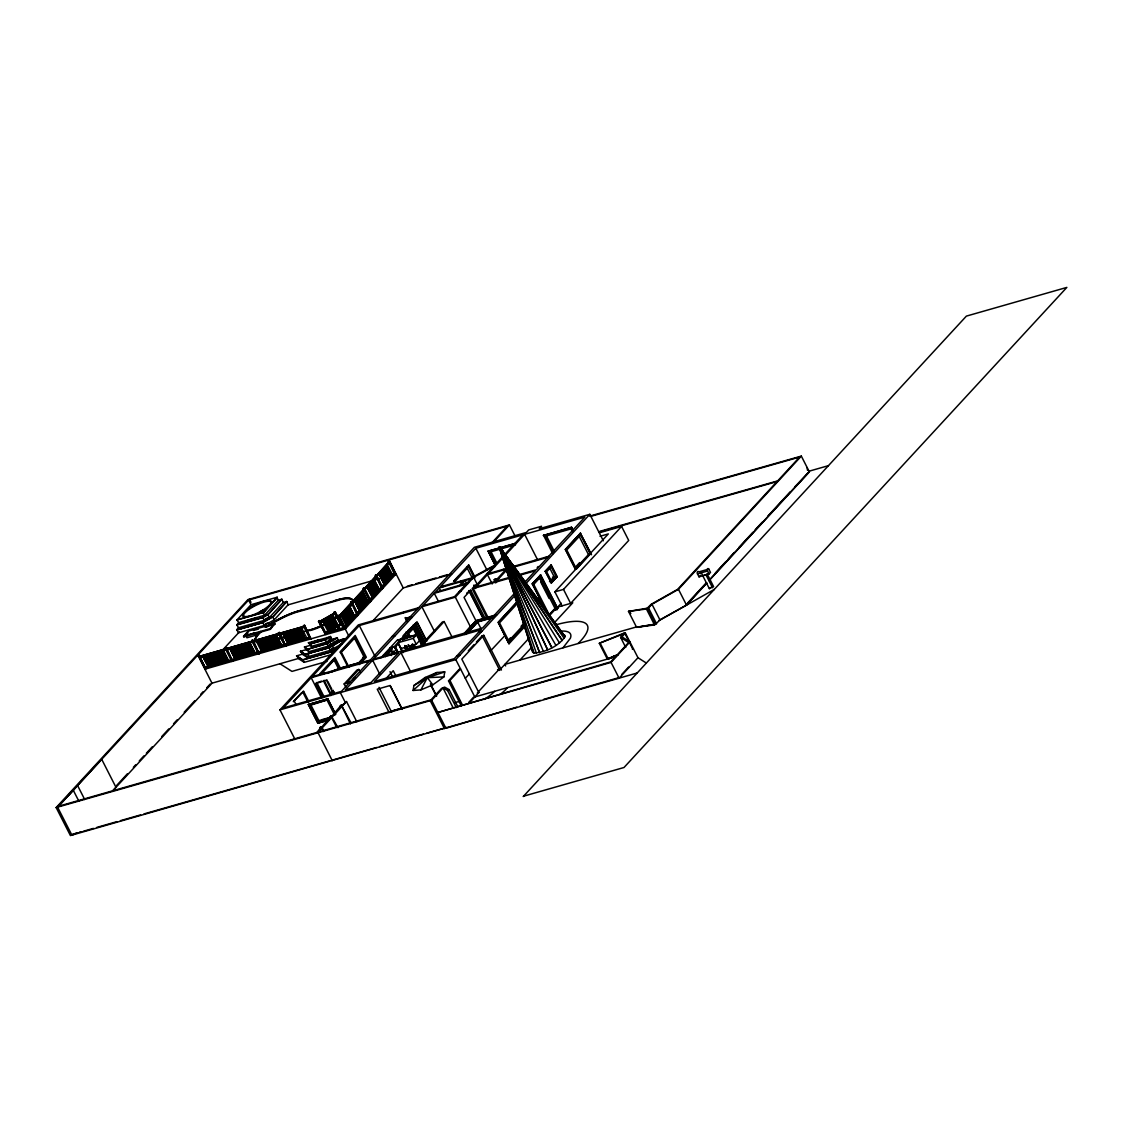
<?xml version="1.0" encoding="UTF-8"?>
<svg xmlns="http://www.w3.org/2000/svg" width="1123" height="1123" viewBox="0 0 1123 1123"><rect width="100%" height="100%" fill="white"/><g stroke="black" fill="none" stroke-linecap="round" stroke-linejoin="round"><path stroke-width="1.5" d="M413.082 690.477L413.952 685.465L425.013 677.548L436.945 672.495L444.764 671.905L443.894 676.916L432.832 684.833L420.9 689.887L413.082 690.477L427.007 677.899L444.764 671.905M436.945 672.495L427.372 677.759M398.581 640.643L397.5 640.475L417.11 634.776L419.567 639.956M389.344 651.214C390.074 653.221 387.238 652.056 387.884 653.783M632.614 648.673L624.57 632.867L620.612 637.401L625.736 647.452M565.094 636.629L499.679 546.971L565.094 636.629C558.426 646.343 545.68 652.295 534.043 653.024L532.695 652.309L532.864 650.105M420.9 689.887L427.287 677.688L443.894 676.916M302.087 610A33.002 8.872 -27 0 0 265.983 627.139A32.974 8.872 -27 0 1 295.251 611.965L340.536 599.022A32.974 8.872 -27 0 1 349.365 607.599A32.974 8.872 -27 0 1 312.741 629.147L261.841 642.932L257.757 642.637L255.525 641.219L255.272 638.762L257.041 635.436A32.974 8.872 -27 0 1 260.704 631.463A33.002 8.872 -27 0 0 274.293 640.138M260.985 632.024A32.974 8.872 -27 0 0 257.321 635.997L255.272 638.762M385.722 654.962C387.716 654.611 387.505 653.965 388.67 652.112M506.305 557.092L499.679 546.971L518.812 574.246L499.623 546.985L547.603 649.782L499.749 547.027L564.237 638.411M432.832 684.833L427.372 677.674L413.952 685.465M457.833 706.704L449.116 689.592L444.61 687.108L441.564 688.385L430.993 699.854L58.396 806.3L101.716 759.316L115.978 787.307L112.525 791.055M507.526 687.613L505.252 690.084A41.635 11.202 -27 0 1 500.044 694.449M646.357 663.061L637.976 657.727L619.11 678.18L70.412 835.554L56.15 807.563L247.958 599.612L509.421 524.918L514.867 535.587M58.354 806.314L76.448 786.732M199.29 655.313L198.181 655.93L199.29 655.313L205.677 669.027M199.389 656.408L278.967 633.512L279.164 634.509L199.782 657.18L199.389 656.408L278.967 633.512M199.782 657.18L279.36 634.298M263.414 612.568L236.995 619.896L251.005 604.707L277.128 597.239L263.273 612.723L277.128 597.239M237.135 620.191L238.623 622.661L236.897 624.978L262.754 617.594L268.13 614.562L281.859 599.233L267.864 614.632L269.352 617.552L264.382 620.359L238.525 627.743L236.644 629.778L262.656 622.689L273.001 616.85L286.716 601.521L273.001 616.85M236.897 624.978L238.525 627.743M236.799 630.073L262.796 622.521L264.284 625.441L274.223 619.84L288.092 604.806L286.87 601.816M205.341 668.073L284.905 645.178L205.341 668.073L205.13 667.09M239.367 631.926L204.919 669.154L345.266 629.062L396.11 573.937M232.966 660.843L231.857 661.461L225.119 648.238L226.228 647.62L232.573 661.25L226.228 647.62M277.283 597.534L263.147 612.639L264.481 615.264L238.623 622.661M243.537 636.222L248.155 631.21L274.728 623.616L270.461 629.315L243.873 636.909L243.537 636.222L270.11 628.627L274.728 623.616M243.873 636.909L248.155 631.21M245.755 635.45L248.057 632.937M264.481 615.264L278.35 600.229L281.859 599.233M286.716 601.521L283.221 602.518L269.352 617.552L266.123 618.478L264.382 620.359L262.614 617.299L267.99 614.267M262.796 622.521L236.644 629.778M116.792 785.286L127.432 773.747M133.356 767.332L135.715 764.777M139.266 760.931L143.997 755.793M146.355 753.238L152.265 746.823M161.726 736.576L168.815 728.883M173.546 723.759L177.097 719.913M184.186 712.221L194.826 700.682M200.75 694.267L203.109 691.712M206.66 687.866L210.198 684.019M245.404 634.762L246.934 637.78L255.567 635.323L257.869 632.811M112.567 791.013L212.05 683.163L298.255 658.527L304.249 662.345L332.268 654.344L331.004 651.873L302.845 660.029L296.57 655.846L302.241 654.218L306.733 657.095L330.443 650.315L342.361 643.591M259.539 653.249L258.43 653.867L251.692 640.643L252.801 640.026L259.16 653.67L252.801 640.026M285.06 646.343L278.279 633.049L279.388 632.431L285.733 646.076L279.388 632.431M279.683 633.316L304.108 626.339L279.683 633.316L279.88 634.298L304.501 627.111L280.076 634.088M285.621 644.981L309.864 638.215L285.045 644.405L309.653 637.218L309.864 638.215M311.268 638.468L310.159 639.085L303.421 625.862L304.53 625.244L310.874 638.889L304.53 625.244M285.017 646.272L286.126 645.655M325.628 634.369L318.511 621.552L319.676 620.696L326.175 633.765M318.511 621.552L319.676 620.696M319.718 622.03L338.5 616.513L319.718 622.03L320.111 622.802L338.893 617.285L320.111 622.802M308.418 642.735L310.187 644.069L308.418 642.735L330.653 636.713L325.277 639.759L310.046 643.774M338.205 615.629L344.55 629.259L338.205 615.629L338.921 615.418L345.659 628.641M351.625 601.633L357.984 615.278L357.268 615.488L350.909 601.844L351.625 601.633L358.363 614.857M363.234 588.48L364.343 587.862L371.081 601.086L369.972 601.703L363.234 588.48L364.343 587.862M376.275 574.92L382.634 588.55L381.918 588.761L375.559 575.116L376.275 574.92L383.013 588.143M389.372 560.714L395.731 574.358L395.001 574.569L388.277 561.346L389.372 560.714L403.241 587.947L372.499 621.272M310.58 645.725L311.169 645.093L304.431 647.016L309.092 651.607L328.492 646.062L338.43 640.461L337.026 637.71M304.431 647.016L307.842 649.15L327.102 643.76L337.447 637.92L328.407 640.166M337.812 616.036L338.921 615.418M388.853 562.076L338.781 616.345L389.204 561.963L339.174 617.131L389.246 562.848M325.67 633.695L344.438 628.178L325.67 633.695L325.459 632.712M302.845 660.029L296.57 655.846M308.811 654.835L306.733 657.095L305.358 654.386L300.445 651.312L306.102 649.698L309.092 651.607M325.277 639.759L326.667 642.047L331.636 639.254L330.232 636.502M394.398 572.955L344.326 627.238L394.749 572.856L345.884 626.76M330.808 643.549L328.492 646.062L326.947 643.465L307.702 649.305M344.719 628.024L394.791 573.741M395.001 574.569L388.656 560.924M331.804 644.195L334.121 641.682M333.559 646.932L330.443 650.315L329.067 647.62L305.217 654.541L300.445 651.312M304.249 662.345L302.705 659.748L330.864 652.028L335.595 649.291M295.026 739.411L279.964 709.862L358.321 624.907L418.682 607.697M311.197 677.716L283.277 707.995L341.462 691.361L369.397 661.096L311.197 677.716L321.501 697.945M417.517 608.947L359.318 625.553L312.166 676.678L370.351 660.043L474.341 547.308L526.378 532.442L528.694 529.93L541.581 526.252L539.265 528.765L589.828 514.32L603.304 540.767M312.657 677.323L313.598 676.257M301.413 692.905L293.328 701.678L303.645 691.347L308.937 701.735M319.844 673.772L334.893 657.474L340.437 668.353M323.41 670.866L333.826 659.566L338.402 668.55M340.283 652.575L355.219 637.232L365.129 656.674L358.195 664.198M321.024 674.319L334.907 659.257L339.637 668.648M355.219 637.232L341.364 652.266L348.986 667.23M323.424 674.249L324.379 673.182M321.389 681.17L316.293 683.009L323.424 697.004M322.947 697.523L315.816 683.528L327.06 679.934M329.137 719.983L317.823 723.212L308.306 704.542L327.846 698.857L335.777 714.41M330.85 718.159L318.3 721.738L309.976 705.412L310.706 704.626L319.03 720.952L329.994 717.822M402.792 613.158L403.943 611.881M329.853 694.07L333.32 690.308M357.128 664.507L364.063 656.983L354.152 637.541M333.236 691.249L330.92 693.761L324.07 680.299M359.009 664.634L361.311 662.121L339.764 668.283M308.306 704.542L327.846 698.857M332.099 694.309L334.415 691.796M360.525 663.482L366.309 657.222L355.205 635.436L340.185 651.733L347.316 665.728M309.976 705.412L327.944 699.699M345.73 687.065L344.143 683.949L357.044 669.968L358.841 669.448L360.427 672.565M358.841 669.448L346.895 682.391L350.137 681.479M407.102 621.609L405.557 618.576L409.179 617.229M352.566 679.948L354.868 677.464M488.379 618.057L473.316 588.508L493.657 566.455L473.639 577.362L455.348 597.197L421.897 606.743L345.294 689.845L371.137 682.419L398.483 652.786L372.625 660.17L379.771 674.179M434.292 593.309L422.866 605.704L454.52 596.664L465.947 584.269L434.292 593.309L438.265 601.086M439.233 587.961L435.261 592.27L459.377 585.378L463.336 581.068L439.233 587.961L440.82 591.063M475.843 548.263L440.188 586.908L470.958 578.12L494.948 565.051L522.813 534.843L475.843 548.263L486.947 570.049M318.3 721.738L319.606 720.334M442.673 587.006L443.627 585.925M317.823 723.212L329.278 719.829M380.964 657.769L397.261 640.096L416.844 634.509L419.805 640.335L416.24 644.209L400.967 648.575M384.88 655.06L391.913 647.438C391.422 650.245 392.011 650.077 392.138 647.381L385.203 654.891M403.017 635.871L405.319 633.372M407.635 630.859L414.668 624.248L424.185 642.918M474.861 577.152L468.642 564.939L453.622 581.223M454.057 581.04L458.675 576.029M400.799 639.282L416.984 621.735L426.487 640.405M385.273 656.534L387.365 654.274L383.041 655.509M389.976 647.985L394.285 646.764L401.571 638.861M324.014 730.75L321.29 726.778L316.953 732.435M385.568 656.492L386.523 655.425M388.642 652.224L389.47 652.674M389.765 651.003C390.622 652.407 389.92 648.364 391.73 650.217M323.242 731.578L321.29 726.778L320.181 727.409L322.034 726.862M320.56 726.988L319.83 728.111L321.262 727.69L331.299 715.927L337.995 727.676M351.176 723.044L341.308 705.076L331.004 717.19L330.583 716.137L329.839 717.246L331.285 716.839L336.437 726.946M390.313 651.593L390.593 649.81L391.66 650.301M398.16 652.884L395.324 647.325L398.3 643.198L394.51 647.129L395.549 647.269L398.384 652.828M401.809 639.24L402.89 639.408M413.643 625.272L417.18 622.732L426.698 641.387M454.787 581.756L468.656 566.722L474.622 578.457M330.78 716.516L332.043 715.997M340.788 705.665L341.308 705.076L350.404 723.872M356.805 721.766L346.502 701.538L341.027 706.339L340.634 705.553M422.459 644.981L413.741 627.869L407.817 633.723L409.404 636.825M492.042 542.62L507.217 526.154L248.618 600.047L251.005 604.707M402.638 639.899L406.807 635.393L406.091 635.604M413.741 627.869L408.533 633.512L410.12 636.629M317.612 732.856L321.655 728.476L320.223 728.883M322.427 727.634L331.678 717.611L330.232 718.032M342.459 705.932L346.502 701.538M493.25 542.451L509.421 524.918M495.018 565.023L488.154 551.126L516.173 543.125M459.925 582.079L460.865 581.012M394.833 653.221L394.047 654.063L392.292 653.249L392.292 654.035M409.516 637.036L415.398 635.843M396.349 653.418L397.289 652.351M465.133 580.549L461.16 584.858L466.915 583.216L470.888 578.921L465.133 580.549L466.719 583.665M403.059 652.533L398.005 642.735L413.264 638.383L416.844 634.509M404.547 647.957L406.47 646.118M404.729 648.322L406.652 646.202L404.856 647.873M400.953 652.688L374.366 681.507L454.296 658.668L480.869 629.863L400.953 652.688L410.457 671.357M408.365 650.006L411.902 645.851L413.039 648.434M408.519 649.95C416.605 638.159 407.579 656.295 406.68 646.329M418.977 639.268L416.872 635.52M386.298 678.222L393.232 670.712L395.619 675.372M466.705 593.112L470.719 590.193L484.982 618.183M470.719 590.193L464.052 597.408L476.742 622.296M475.605 584.901L472.137 588.649L487.2 618.212M452.064 637.092L444.132 621.538L422.304 645.206L482.595 627.982L515.429 592.383M487.438 574.625L476.082 586.95L494.71 581.616L506.066 569.305L487.438 574.625L492.197 583.96M502.837 557.934L488.407 573.586L506.782 568.336M505.125 555.45L524.609 534.337L584.858 517.113L536.331 569.726L519.738 574.471M491.018 573.628L491.972 572.562M502.514 570.344L503.469 569.277M495.762 582.935L494.176 579.833L495.145 578.78L496.731 581.896M506.726 570.021L496.506 581.11L509.786 577.32M571.579 527.291L543.42 535.446L571.579 527.291L573.137 530.351M553.302 552.432L545.09 536.303L546.101 535.208L554.313 551.337M463.364 634.341L476.054 620.584L495.847 614.927M464.669 633.386L476.054 620.584L476.082 621.342M464.08 634.2L476.461 620.78L496.534 615.165M464.346 634.523L470.284 628.08M472.671 625.497L475.043 622.928M465.778 633.807L477.219 621.258L493.966 616.583M469.372 630.368L477.415 621.651L481.388 629.442M465.834 634.523L477.724 621.651L494.106 616.962M468.361 632.249L477.865 621.931L492.618 617.72M534.071 561.332L535.025 560.265M545.09 536.303L570.947 528.919L571.958 527.824M545.567 558.047L546.522 556.98M537.229 567.522L538.198 566.483M524.82 582.219L535.362 570.779L518.601 575.566M279.964 709.862L455.798 659.622L515.036 595.401M525.718 583.82L589.828 514.32M468.291 650.821L474.06 644.56M476.377 642.047L482.16 635.786L483.774 635.323L501.448 670.01M483.774 635.323L461.82 659.131L478.861 692.582L468.923 703.349M545.736 610.407L532.218 583.862L540.668 574.92L557.359 607.683L554.467 608.961L549.849 613.958M532.218 583.862L540.668 574.92M534.534 582.304L540.682 576.857L557.373 609.607M517.184 601.914L498.373 622.31L509 643.788L498.107 622.395L516.917 601.998M545.188 571.34L551.239 565.009L557.176 576.675L551.407 582.935L545.188 571.34L551.239 565.009M575.439 569.389L565.318 549.526L580.338 533.243L591.498 554.551M565.318 549.526L580.605 533.172M504.718 615.741L507.077 613.186M532.835 583.188L533.748 584.381L540.682 576.857M545.904 571.102L549.372 567.34L551.253 566.792L556.011 576.127L551.393 581.138L546.634 571.804L551.253 566.792M571.804 543.013L577.587 536.752M518.377 602.447L499.553 622.858L509.252 641.907L524.553 625.329M580.619 534.955L566.764 549.989L576.464 569.052L590.333 554.018L580.619 534.955L578.738 535.503L588.452 554.551L575.734 568.336M448.512 680.861L459.11 669.364L460.542 668.957L449.944 680.454L448.512 680.861L461.188 705.749M56.15 807.563L431.653 700.275L443.009 687.964L447.586 690.491L456.303 707.602M549.498 581.686L554.13 576.675L549.372 567.34M551.14 583.019L557.176 576.675M465.301 678.292L469.344 673.912M537.159 600.384L539.391 597.969M575.004 567.62L579.622 562.609M508.115 640.363L510.46 637.808M521.058 626.325L523.402 623.77M508.551 641.177L525.031 623.307M562.019 605.859L554.888 591.863L608.343 533.916L600.019 536.289M509 643.788L525.466 625.932M563.507 589.407L621.581 526.434L628.712 540.444L570.638 603.402L563.507 589.407L554.888 591.863M445.508 727.578L444.497 728.687L430.221 700.682M468.67 702.479L473.373 697.369L615.783 656.688M478.398 691.782L499.202 669.238M549.119 615.151L555.183 608.75M550.158 614.842L555.927 608.596L556.559 609.831M516.875 707.139L445.929 728.28L431.653 700.275M529.2 638.004L500.816 668.775L497.573 669.701M540.402 574.99L557.092 607.754L561.275 603.233M519.949 660.085L531.502 647.55M554.565 622.549L572.786 602.784L557.71 607.094L558.342 608.329M617.397 655.256L607.417 659.215L599.303 643.297L624.57 632.867M714.256 589.449L660.029 620.064L654.541 624.921L636.601 627.336L628.487 611.417L646.427 609.003L651.143 604.314L677.618 589.364L799.674 457.047L590.712 516.412M638.046 657.839L625.399 633.077L621.931 636.825L629.933 641.921L611.052 662.388L437.872 712.473L610.758 661.854L628.613 642.496L620.612 637.401M628.487 611.417L648.547 607.978L651.972 604.258L678.46 589.308L801.331 456.106L809.374 471.913L709.287 580.423M607.417 659.215L615.727 655.509M658.948 620.373L686.518 605.115L706.914 582.991M699.025 576.857L709.048 573.979L707.532 571.017L697.509 573.881L699.025 576.857L700.471 575.271M709.048 573.979L710.494 572.421L708.781 569.052A1.755 0.997 74.1 0 0 707.504 568.842A1.755 0.997 74.1 0 0 707.434 570.793L707.532 571.017M618.071 678.446L618.801 677.66L543.616 699.404M621.707 674.502L628.613 667.02M705.848 583.286L688.104 602.532L689.185 602.223M715.309 573.039L725.949 561.5M728.308 558.931L734.231 552.516M738.962 547.392L752.873 532.302M755.203 529.789L762.152 522.237M767.964 515.948L790.129 491.916M794.817 486.835L808.967 472.025M687.051 604.202L706.507 583.104M708.866 580.535L809.978 470.93L828.451 465.652M701.103 572.477L709.343 588.649L710.41 587.497M709.343 588.649L713.596 586.585L706.999 573.628M523.234 796.544L966.384 316.11L1066.85 287.404L624.009 767.5L523.543 796.207M563.044 647.76L570.344 638.299A49.173 13.223 -27 0 0 560.7 631.112M211.012 665.49L205.579 655.285L211.026 665.448M206.997 654.934L212.331 665.055M211.419 653.783L216.641 663.932L211.714 653.67M216.009 652.407L221.133 662.626L216.009 652.491M217.286 652.084L222.396 662.261M218.971 651.635L223.94 661.854L218.887 651.593M221.891 650.68L227.071 660.857L221.778 650.779M223.365 650.371L228.39 660.563L223.182 650.385M208.064 666.332L202.673 656.281L208.036 666.36M209.454 665.967L204.302 655.678L209.383 666.009M229.668 648.378L234.889 658.696L229.794 648.364M212.191 665.139L207.208 654.906M236.167 658.275L231.184 647.971L236.279 658.218M232.573 647.69L237.767 657.881L232.461 647.746M215.391 664.226L209.945 654.232M235.381 646.848L240.729 656.997L235.465 646.806M218.283 663.426L212.935 653.207M241.88 656.688L236.658 646.441L242.147 656.604M214.325 652.982L219.589 662.991M238.118 646.02L243.509 656.239L238.216 646.048M241.094 645.22L246.386 655.411L241.263 645.121M225.386 661.349L220.262 651.214L225.358 661.433M249.067 654.639L243.958 644.307L249.25 654.498M245.277 643.914L250.766 654.133L245.46 643.9M246.821 643.549L252.24 653.67M248.408 643.058L253.658 653.291L248.408 642.988M249.685 642.707L255.075 652.912L249.643 642.637M256.072 640.714L261.35 651.073M239.297 657.404L233.809 647.241M259.174 639.97L264.34 650.287L259.062 640.026M261.87 639.31L267.33 649.361M244.828 655.874L239.55 645.514L245.053 655.72M268.748 648.982L263.315 639.015L268.762 648.954M265.014 638.44L269.899 648.687L265.056 638.454M271.331 648.28L266.193 638.187L271.345 648.238M269.338 637.274L274.405 647.409L269.071 637.373M252.057 653.811L246.934 643.409M270.489 636.853L275.907 646.96L270.461 636.881M277.339 646.483L272.243 636.46M273.717 636.741L278.799 646.118L273.998 636.629M276.258 635.253L281.536 645.276M287.965 643.451L282.715 633.414L287.853 643.563M265.856 649.824L260.676 639.619L265.814 649.852M284.161 633.007L289.369 643.156L284.147 633.035M285.846 632.53L290.843 642.735L285.832 632.46M292.359 642.286L287.053 632.151L292.429 642.23M288.471 631.772L293.805 641.865L288.681 631.73M295.04 641.5L290.169 631.28M272.791 647.831L267.779 637.653L273.029 647.774M302.34 639.45L297.146 629.259L302.508 639.338M279.992 645.753L274.995 635.562L279.95 645.809M298.521 628.894L303.814 639.015L298.69 628.796M281.648 645.318L276.244 635.295M299.995 628.529L305.091 638.636L300.052 628.417M301.582 628.066L306.79 638.061M295.265 641.359L289.931 631.407M296.542 641.008L291.362 630.929L296.739 640.938M297.96 640.7L292.752 630.579M299.35 640.278L294.423 630.017L299.42 640.194M300.81 639.829L295.939 629.61M323.592 620.359L329.643 631.645L324.519 621.426M324.926 619.615L331.229 631.154L326.105 620.991M323.003 621.875L328.393 631.912M329.586 616.962L334.822 627.069L329.853 616.878M331.103 615.98L336.268 626.199M339.665 628.782L332.675 615.207L339.806 628.712M327.537 620.612L332.689 630.719L326.625 618.591M386.087 566.511L391.113 576.717L386.031 566.469M391.73 575.902L386.621 565.81M382.746 569.937L388.067 580.029L383.013 569.852M383.505 569.094L388.951 579.103L383.575 569.136M384.459 568.252L389.695 578.303L384.375 568.294M333.264 627.954L328.183 617.706L333.952 630.41L328.969 620.205M381.216 571.579L386.494 581.728L381.413 571.481M381.974 570.765L387.295 580.872L382.171 570.652M378.886 574.106L384.178 584.227L379.181 573.993M379.911 573.221L385.077 583.314M380.641 572.407L385.582 582.556M335.314 629.961L330.134 619.868L335.314 630.017M377.735 591.26L372.429 581.138L377.735 591.189M373.917 579.58L379.251 589.617L374.015 579.454M370.029 583.707L375.447 593.744L370.127 583.651M375.938 593.028L370.885 582.809L376.051 593.014M373.355 580.31L378.437 590.473L373.285 580.366M368.779 585.265L373.931 595.387L368.723 585.251M369.256 584.55L374.506 594.685L369.242 584.578M366.954 587.048L372.317 597.127L367.193 586.922M333.222 619.012L338.402 629.105M367.123 602.574L362.111 592.383L367.333 602.461M362.771 591.681L367.853 601.788M363.992 605.971L358.883 595.794L364.105 605.873M359.725 594.923L365.073 604.988M360.539 594.165L365.621 604.3L360.694 594.039M357.591 597.408L362.617 607.613L357.493 597.38M359.486 610.968L354.475 600.707M347.189 608.694L352.257 618.871L346.979 608.806M347.863 607.824L352.987 618.057L347.863 607.922M343.891 612.063L349.281 622.1M345.645 610.365L350.601 620.584L345.547 610.336M348.2 623.083L343.048 612.976L348.467 622.998M323.298 620.457L328.758 630.494M324.87 619.601L330.092 629.638M326.653 618.576L331.776 628.796M392.699 575.018L387.337 564.953M390.369 577.433L385.175 567.34L390.228 577.587M338.163 629.161L331.383 615.867M367.867 601.76L362.855 591.653M366.449 603.346L361.409 593.197L366.505 603.416M363.375 606.771L358.265 596.552L363.529 606.659M360.932 609.27L355.766 599.191M360.343 610.098L355.093 599.935L360.146 610.14M354.629 616.316L349.435 606.139L354.559 616.359M349.169 622.212L343.82 612.133M344.859 611.221L350.025 621.3L344.901 611.165M341.56 614.66L346.656 624.753L341.617 614.548M347.456 623.883L342.431 613.691L347.695 623.827M499.679 547.098L562.328 640.573L499.721 547.055L559.493 642.946M636.601 627.336L655.579 624.206L647.466 608.287M262.908 650.694L257.476 640.405L262.824 650.736M355.907 599.078L361.213 609.157M354.447 600.805L359.599 610.828M348.663 606.981L353.787 617.201L348.748 606.981M351.429 619.629L346.235 609.536L351.359 619.671M340.859 615.474L346.081 625.455M636.53 627.21L655.509 624.093M242.484 644.799L247.79 655.032L242.4 644.799M447.586 690.491L449.116 689.592M250.85 607.15A15.694 4.225 -27 0 1 271.078 602.335A15.694 4.225 -27 0 1 249.067 616.092A15.694 4.225 -27 0 1 250.85 607.15L254.345 605.143M259.652 611.923L263.161 609.901M262.515 622.395L272.861 616.555M334.261 612.175L335.272 611.895L342.01 625.118L341.238 625.553L334.261 612.175L341.238 625.553M334.5 612.33L335.272 611.895M325.838 633.035L340.774 624.739L325.951 633.105M340.999 625.399L342.01 625.118M325.123 639.464L330.513 636.418M326.947 643.465L337.293 637.625M328.772 647.48L344.087 638.833L328.913 647.774L305.063 654.26L328.913 647.774L344.228 639.127M330.724 651.733L339.413 646.834M330.864 652.028L336.661 648.757M208.653 654.372L213.721 664.76L208.724 654.386M292.878 630.564L298.213 640.545M295.742 629.652L301.048 639.703M356.637 598.264L361.76 608.484M371.741 581.939L377.005 592.046M391.871 575.776L386.874 565.641M356.791 598.208L361.69 608.469M327.186 673.407L339.497 668.353L361.592 662.051L367.923 661.391M331.959 671.807L338.107 669.28M309.218 643.704L312.292 642.454M313.654 641.893L319.143 639.675M599.303 643.297L625.399 633.077M615.671 655.383L607.361 659.089L618.296 654.751M214.577 652.828L219.785 662.949M222.621 662.107L217.511 651.93M427.091 677.885L425.013 677.548M520.216 706.17L540.275 700.373M74.567 833.757L72.897 834.838M80.744 831.989L80.028 832.199L80.744 831.989M388.277 561.346L388.993 561.135M281.999 599.528L283.221 602.518M375.18 575.538L375.896 575.341M287.755 604.96L395.394 574.148M236.995 619.896L263.119 612.428M488.014 551.281L516.033 543.279M247.832 620.359L256.718 617.818M502.009 547.813L511.709 545.034M549.329 534.295L565.501 529.677M515.541 544.753L489.684 552.137L495.664 563.872M236.742 624.697L262.894 617.439M270.11 625.034A32.974 8.872 -27 0 1 295.546 612.526L340.831 599.584A32.974 8.872 -27 0 1 353.015 602.911M468.642 564.939L474.594 577.236M269.253 622.633L266.025 623.56L264.284 625.441L238.427 632.839L236.939 629.919M350.53 602.265L351.246 602.054M407.326 586.164L412.38 584.718M415.763 583.749L435.991 577.966M439.374 577.011L447.796 574.597M253.489 630.466L258.472 629.048M265.112 627.153L275.079 624.304M403.241 587.947L451.53 574.148M599.864 532.639L621.581 526.434M250.064 634.214L254.374 632.979L255.567 635.323M369.972 601.703L370.688 601.507L363.95 588.284M493.025 567.143L494.822 566.652M225.119 648.238L225.835 648.041M251.692 640.643L252.422 640.447M278.279 633.049L278.995 632.853M303.421 625.862L304.136 625.665M487.242 573.404L489.052 572.912M513.436 566.427L548.656 556.362M470.635 579.187L472.446 578.696M514.418 566.918L547.687 557.415M467.168 582.949L468.979 582.458M465.75 584.479L467.561 583.988M299.616 633.54L267.471 642.075M309.681 630.663L313.036 629.708A32.974 8.872 -27 0 0 320.56 626.802M494.176 579.833L499.103 578.415M588.452 554.551L590.333 554.018M459.096 591.695L460.907 591.203M473.316 588.508L510.207 577.966M204.933 667.301L284.512 644.405L284.723 645.388M325.263 632.909L344.045 627.392L344.256 628.389M205.298 668.746L206.056 668.606L198.897 655.734M330.766 637.541L327.537 638.468L327.004 637.429M310.187 644.069L325.417 639.591M405.557 618.576L412.029 616.724M552.502 577.138L556.011 576.127M308.685 642.665L311.59 646.357L326.667 642.047M408.267 618.941L411.509 618.043M335.552 641.275L344.087 638.833M417.18 622.732L415.566 623.181L425.084 641.851M405.768 632.319L407.733 631.758M392.095 636.488L395.338 635.576M444.132 621.538L442.336 622.044L420.507 645.725L373.58 659.131M404.982 637.204L406.442 635.492L407.523 637.597M402.778 639.534L407.691 638.046M326.975 661.391L291.966 671.4L279.964 663.749M485.599 617.482L488.477 616.653M398.3 643.198L402.834 652.589M478.328 620.696L488.337 617.832M398.539 644.026L402.553 652.421M362.715 657.376L365.129 656.674M406.835 646.287L408 649.838M393.766 651.789L393.541 653.839M394.145 651.972L393.162 653.768M409.179 645.43L410.358 649.01L408.14 644.63M394.552 652.266L393.583 651.845L394.58 652.323L394.412 653.67L392.896 652.73M387.533 654.695L387.772 655.523M387.21 655.13L386.368 654.681M391.857 654.4L392.222 654.007M390.916 654.737L391.001 655.341M478.552 632.361L481.795 631.463M708.781 569.052L698.773 571.916A1.755 0.997 74.1 0 0 697.495 571.705A1.755 0.997 74.1 0 0 697.411 573.656L697.594 574.064M702.745 575.692L705.946 574.779L712.544 587.722M303.645 691.347L302.564 691.656L307.87 702.043M505.055 635.421L491.298 650.105L489.684 650.568M344.143 683.949L350.685 682.082M456.598 656.169L459.854 655.271M312.278 704.177L326.372 700.148M342.066 705.146L339.862 706.395L341.294 705.988M340.255 707.167L341.687 706.76L332.45 716.783L331.004 717.19M637.457 626.648L504.859 664.395L505.631 665.925M321.178 719.885L330.583 717.204M393.555 710.55L404.027 707.56M477.247 693.031L478.861 692.582M632.375 649.178L633.456 648.869M455.012 702.619L460.023 701.187M77.599 832.887L72.686 834.291L78.554 832.62M80.028 832.199L81.6 831.75M83.284 831.273L93.406 828.381M96.775 827.412L117.017 821.629M120.4 820.674L140.628 814.891M144.011 813.922L329.53 760.917M376.542 747.497L331.215 760.439L332.647 760.032M379.644 746.613L388.039 744.212M389.709 743.721L399.816 740.843M403.185 739.875L423.385 734.105M426.74 733.151L443.571 728.336M445.255 727.858L446.701 727.437M618.731 678.25L637.218 672.972M589.589 516.145L801.331 456.106M599.654 531.376L776.891 481.121M598.756 532.204L777.397 481.458M364.905 662.009L368.077 661.672M394.931 652.996L393.092 652.393L393.106 654.302M394.594 653.614L392.727 652.786L392.91 654.077L391.857 653.726M392.292 653.361L393.976 654.133M563.493 634.607L564.841 635.323M269.731 600.58L270.882 601.198M243.115 615.853L244.267 616.485M340.269 623.883L325.558 632.333M387.926 653.53C385.736 652.491 387.8 657.615 386.2 653.642M390.537 651.522L389.12 651.284L389.246 652.744M503.188 552.951L499.37 547.112L555.927 645.388M504.157 554.425L499.37 547.112L534.043 653.024M499.51 547.196L551.87 647.718L499.567 547.168L501.799 551.688M678.46 589.308L686.574 605.227M651.972 604.258L660.029 620.064M648.547 607.978L656.59 623.784M646.427 609.003L654.541 624.921M629.343 610.73L630.817 613.593M580.338 533.243L591.231 554.636M571.439 527.445L572.983 530.505M570.947 528.919L572.449 531.853M565.585 549.456L575.706 569.319M611.052 662.388L619.11 678.18M600.637 644.083L608.02 658.555M543.56 535.292L552.755 553.779M550.972 565.08L556.91 576.745M545.455 571.27L551.407 582.935M524.609 534.337L537.285 559.226M539.77 575.678L540.416 576.941M539.166 577.292L555.211 608.792M554.902 608.891L555.534 610.126M540.725 581.995L549.119 598.475M533.748 584.381L549.035 614.379M532.484 583.792L546.789 611.881M490.695 551.042L496.675 562.763M488.154 551.126L495.159 564.869M473.639 577.362L477.612 585.139M466.761 567.269L471.997 577.531M474.06 585.139L475.647 588.241M473.808 585.406L475.394 588.522M469.119 590.487L484.181 620.05M468.923 590.698L483.185 618.703M482.16 635.786L499.833 670.473M455.348 597.197L470.411 626.746M455.798 659.622L474.818 696.962M421.897 606.743L434.587 631.631M449.944 680.454L462.634 705.342M415.257 624.809L424.775 643.479M413.418 624.599L423.694 644.784M413.854 626.283L422.571 643.381M413.489 626.353L419.019 637.218M420.606 640.335L422.178 643.437M413.011 628.08L416.184 634.298M419.356 640.531L421.743 645.192M443.009 687.964L453.327 708.192M405.95 618.155L407.495 621.187M405.403 617.538L406.947 620.584M405.277 617.734L406.877 620.865M413.264 638.383L416.24 644.209M414.078 644.405L415.664 647.508M406.484 632.123L409.249 637.569M412.422 643.788L414.808 648.448M411.565 644.728L413.138 647.831M375.559 575.116L381.553 586.88M430.418 683.837L436.679 696.007M430.895 685.451L436.412 696.176M408.87 645.514L410.681 648.912L408.842 645.669M406.315 646.16L408.309 649.74M405.291 646.16L407.256 650.063M404.757 645.528L407.144 650.189M405.136 646.722L406.428 649.641L405.01 646.862M371.559 582.079L376.71 592.186M394.735 647.059L397.907 653.277M394.285 646.764L397.682 653.347M363.613 588.059L370.351 601.282M393.934 651.312L395.114 653.207L394.117 651.27L390.551 655.13L394.117 651.41L394.047 654.063L395.015 653.165L393.148 652.323L393.176 654.33M390.72 649.445L392.208 652.365M359.613 595.022L364.764 605.129M390.004 671.638L392.376 676.299M402.062 708.838L390.172 685.493L377.244 689.199L389.134 712.529M359.318 625.553L375.18 656.66M390.271 685.999L402.16 709.343M370.351 660.043L370.955 661.208M378.984 687.318L391.66 712.207M339.132 616.246L339.525 617.032M344.677 627.139L345.084 627.911M338.528 615.839L348.944 636.264M338.304 616.709L338.711 617.496M335.047 611.74L341.771 624.964M319.437 620.542L325.965 634.579L319.227 621.356M318.651 620.991L325.389 634.214M340.311 692.624L345.07 701.945M303.814 625.455L310.552 638.678M311.913 641.738L312.447 642.777M303.912 626.536L304.305 627.322M310.187 643.619L311.59 646.357M327.86 681.479L331.818 689.255M326.582 680.454L333.713 694.449M323.803 681.563L330.948 695.558M304.698 646.946L306.102 649.698M277.016 597.604L278.35 600.229M327.705 699.011L334.836 713.007M327.228 700.485L334.794 715.337M300.711 651.228L302.241 654.218M316.77 682.489L323.901 696.485M296.851 655.762L298.255 658.527M272.58 616.625L274.223 619.84M278.658 632.628L284.652 644.391M278.771 633.723L279.164 634.509M308.46 704.388L317.963 723.058M318.048 732.729L332.31 760.734M250.976 602.321L249.39 599.205L57.582 807.142L71.9 835.133M294.408 701.37L295.911 704.332M261.841 639.352L267.021 649.515M252.085 640.222L258.079 651.986M233.766 647.227L239.002 657.516M225.498 647.817L232.236 661.04M198.56 655.523L205.341 668.817M197.788 655.158L211.994 683.219M77.571 785.51L84.702 799.506M73.248 790.185L78.807 801.078M501.742 551.716L499.426 547.069L503.834 558.524M502.879 555.043L499.426 547.069L503.876 558.496M543.42 651.438L499.384 547.252L539.587 652.575L499.384 547.252L536.401 653.123M532.428 651.003L499.244 547.21L532.695 652.309M807.17 467.589L807.451 470.214M394.398 652.365L394.482 653.6M394.131 651.438L394.229 654.021M391.351 654.274L391.366 655.509M555.913 624.823A68.054 18.305 -27 0 1 578.134 643.451M494.611 691.305A24.973 6.71 -27 0 1 484.041 699.489M333.728 600.959A33.002 8.872 -27 0 1 349.379 607.585A33.002 8.872 -27 0 1 305.919 631.112M271.471 603.121A15.694 4.225 -27 0 1 270.727 604.665M266.614 608.582A15.694 4.225 -27 0 1 260.045 612.681M244.688 617.243A15.694 4.225 -27 0 1 252.956 606.911A15.694 4.225 -27 0 1 271.261 601.998M349.646 608.161A32.974 8.872 -27 0 1 347.597 610.21M231.352 659.594L231.563 660.577L231.352 659.594M367.993 586.136L372.934 596.369L367.895 586.108M334.71 612.99L319.887 621.356L334.71 612.99M335.117 613.776L320.28 622.142L335.23 613.846M528.891 588.592L526.884 585.715L528.919 588.592M522.855 617.959L515.724 596.566L522.869 617.945"/></g></svg>
